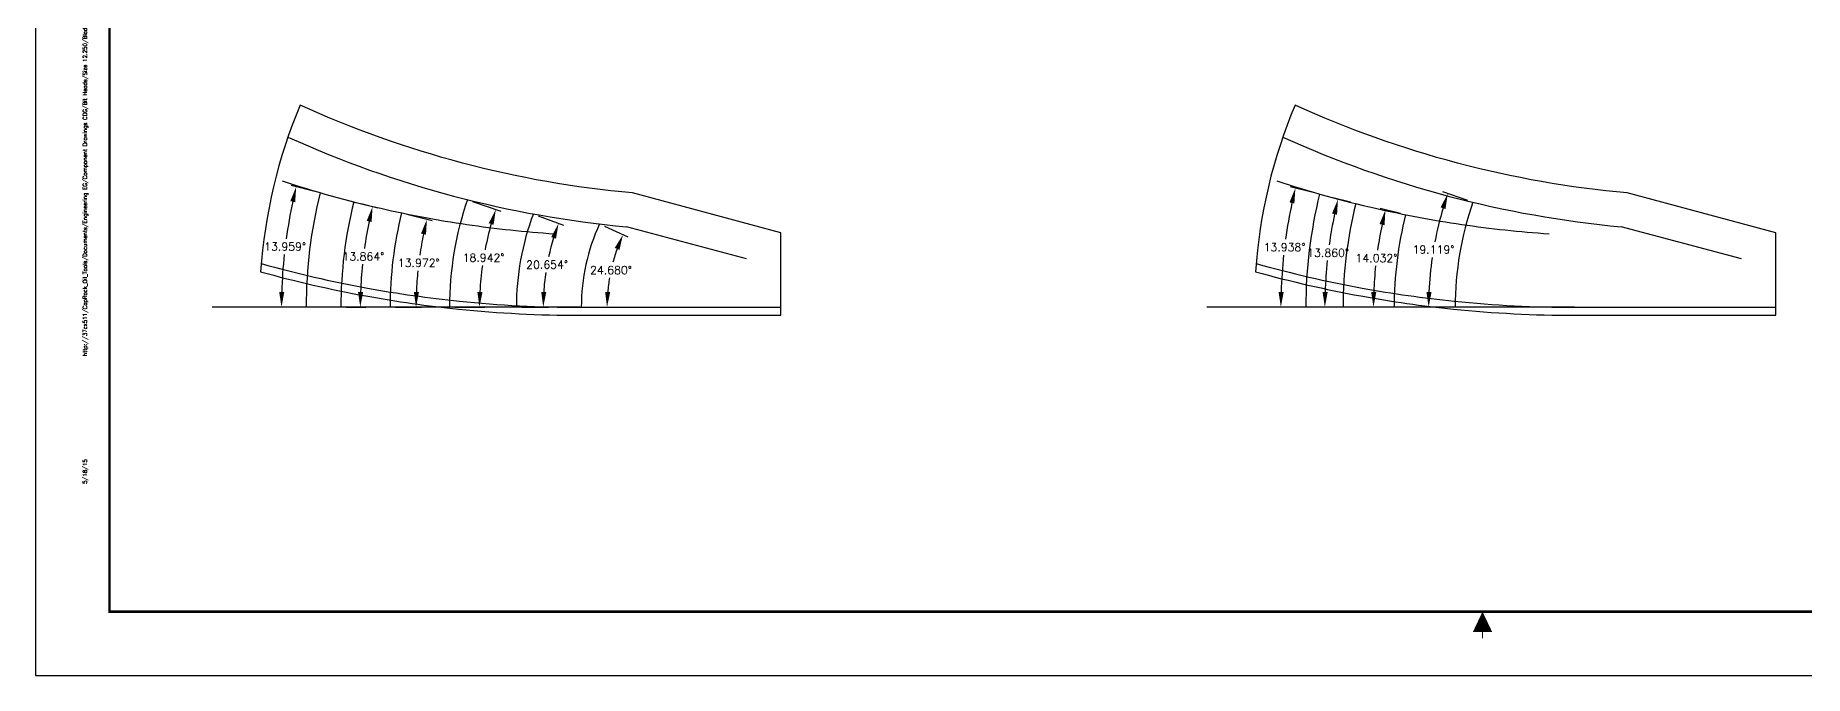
# Model space of a CAD drawing. Header units: inches. Extents: x -34 to 34, y 0 to 22.
# Drawn here: x -34 to -13.22, y 0 to 7.51 of the extents above; entities that cross this region are included whole.
import ezdxf
from ezdxf.enums import TextEntityAlignment as Align

# ---------------------------------------------------------------- set-up
doc = ezdxf.new("R2010")
doc.units = ezdxf.units.IN
doc.header["$MEASUREMENT"] = 0
doc.header["$PDMODE"] = 35
doc.layers.get('Defpoints').update_dxf_attribs({"color": 10})
doc.layers.add('Dims', color=4, linetype='Continuous')
doc.layers.add('Title Block', color=7, linetype='Continuous')
doc.styles.add('RomanD', font='romand.shx', dxfattribs={"width": 0.9})
doc.styles.add('RomanS', font='romans')
doc.dimstyles.new('Copy of Standard', dxfattribs={"dimtxt": 0.094, "dimasz": 0.18, "dimexe": 0.0625, "dimexo": 0.0625, "dimgap": 0.045, "dimtad": 0, "dimtih": 1, "dimtoh": 1, "dimdec": 4, "dimzin": 4, "dimdsep": 46, "dimtxsty": 'RomanS', "dimcen": 0.09, "dimadec": 3, "dimazin": 1, "dimtfac": 1, "dimtdec": 4, "dimtofl": 0, "dimtmove": 0, "dimatfit": 1, "dimfxl": 1, "dimtolj": 1, "dimtzin": 0, "dimarcsym": 0})

# ---------------------------------------------------------------- blocks, each defined once
blk = doc.blocks.new('COT_Dblock')
at = {"layer": 'Defpoints'}
blk.add_point((0.188, 0.188), dxfattribs=at)
at = {"layer": 'Title Block', "color": 8}
blk.add_lwpolyline([(0, 0), (34, 0), (34, 22), (0, 22)], close=True, dxfattribs=at)
at = {"layer": 'Title Block', "const_width": 0.03}
blk.add_lwpolyline([(33.13, 21.25), (0.87, 21.25), (0.87, 0.75), (33.13, 0.75)], close=True, dxfattribs=at)
at = {"layer": 'Title Block', "const_width": 0.015}
blk.add_lwpolyline([(17, 0.438), (17, 0.513)], dxfattribs=at)
at = {"layer": 'Title Block'}
blk.add_solid([(16.887, 0.513), (17.113, 0.513), (17, 0.75)], dxfattribs=at)
at = {"layer": 'Title Block', "color": 1, "style": 'RomanS', "flags": 8}
for tag, p in [('FNAME', (0.62, 3.75)), ('REVDATE', (0.62, 2.25)), ('USER', (0.62, 0.75))]:
    blk.add_attdef(tag, text='', height=0.047, rotation=90, dxfattribs=at).set_placement(p, align=Align.BOTTOM_LEFT)
at = {"layer": 'Title Block', "color": 3, "style": 'RomanS', "flags": 8}
blk.add_attdef('DRAWN', text='', height=0.11, dxfattribs=at).set_placement((28.7, 1.984), align=Align.MIDDLE_CENTER)
for tag, p in [('DDATE', (28.356, 1.672)), ('CHECK', (28.356, 1.406)), ('MATRL', (28.356, 1.149)), ('PDATE', (28.356, 0.883)), ('SCALE', (29.896, 0.855)), ('SHEET', (32.005, 0.855))]:
    blk.add_attdef(tag, text='', height=0.094, dxfattribs=at).set_placement(p, align=Align.MIDDLE_LEFT)
at = {"layer": 'Title Block', "color": 3, "style": 'RomanD', "width": 0.9, "flags": 8}
for tag, height, p in [('TITL1', 0.125, (31.337, 1.684)), ('TITL2', 0.094, (31.337, 1.514)), ('TITL3', 0.094, (31.337, 1.374))]:
    blk.add_attdef(tag, text='', height=height, dxfattribs=at).set_placement(p, align=Align.MIDDLE_CENTER)
at = {"layer": 'Title Block', "color": 3, "style": 'RomanS', "flags": 8}
for tag, p in [('FSCM#', (30.337, 1.121)), ('DWG#', (31.81, 1.121)), ('REV#', (32.97, 1.121))]:
    blk.add_attdef(tag, text='', height=0.094, dxfattribs=at).set_placement(p, align=Align.TOP_CENTER)
blk = doc.blocks.new('*D246')
at = {"layer": 'Defpoints', "color": 0, "transparency": 16777216}
for p in [(-27.373, 5.301), (-27.201, 4.901), (-27.587, 4.323), (-25.243, 4.323)]:
    blk.add_point(p, dxfattribs=at)
at = {"layer": 'Dims', "color": 0, "lineweight": -2, "transparency": 16777216}
for p, q in [((-27.316, 5.275), (-27.042, 5.149)), ((-27.524, 4.323), (-27.222, 4.323))]:
    blk.add_line(p, q, dxfattribs=at)
for start, end in [(160.3721, 165.003), (170.2901, 174.9478)]:
    blk.add_arc((-25.243, 4.323), 2.042, start, end, dxfattribs=at)
at = {"layer": 'Dims', "color": 0, "transparency": 16777216}
for points in [[(-27.194, 5.02), (-27.138, 4.997), (-27.098, 5.175)], [(-27.247, 4.501), (-27.307, 4.504), (-27.285, 4.323)]]:
    blk.add_solid(points, dxfattribs=at)
at = {"layer": 'Dims', "color": 0, "transparency": 16777216, "insert": (-27.238, 4.759), "char_height": 0.094, "attachment_point": 5, "style": 'RomanS'}
blk.add_mtext('\\A1;24.680°', dxfattribs=at)
blk = doc.blocks.new('*D247')
at = {"layer": 'Defpoints', "color": 0, "transparency": 16777216}
for p in [(-28.15, 5.418), (-27.954, 4.987), (-28.35, 4.323), (-25.243, 4.323)]:
    blk.add_point(p, dxfattribs=at)
at = {"layer": 'Dims', "color": 0, "lineweight": -2, "transparency": 16777216}
for p, q in [((-28.092, 5.396), (-27.796, 5.285)), ((-28.287, 4.323), (-27.971, 4.323))]:
    blk.add_line(p, q, dxfattribs=at)
for start, end in [(163.0421, 167.747), (171.5874, 176.304)]:
    blk.add_arc((-25.243, 4.323), 2.791, start, end, dxfattribs=at)
at = {"layer": 'Dims', "color": 0, "transparency": 16777216}
for points in [[(-27.941, 5.146), (-27.884, 5.127), (-27.854, 5.307)], [(-27.998, 4.502), (-28.058, 4.504), (-28.034, 4.323)]]:
    blk.add_solid(points, dxfattribs=at)
at = {"layer": 'Dims', "color": 0, "transparency": 16777216, "insert": (-27.989, 4.823), "char_height": 0.094, "attachment_point": 5, "style": 'RomanS'}
blk.add_mtext('\\A1;20.654°', dxfattribs=at)
blk = doc.blocks.new('*D248')
at = {"layer": 'Defpoints', "color": 0, "transparency": 16777216}
for p in [(-28.925, 5.586), (-28.697, 5.097), (-29.135, 4.323), (-25.243, 4.323)]:
    blk.add_point(p, dxfattribs=at)
at = {"layer": 'Dims', "color": 0, "lineweight": -2, "transparency": 16777216}
for p, q in [((-28.866, 5.566), (-28.532, 5.451)), ((-29.073, 4.323), (-28.72, 4.323))]:
    blk.add_line(p, q, dxfattribs=at)
for start, end in [(163.9717, 169.0158), (172.0355, 177.0862)]:
    blk.add_arc((-25.243, 4.323), 3.54, start, end, dxfattribs=at)
at = {"layer": 'Dims', "color": 0, "transparency": 16777216}
for points in [[(-28.674, 5.309), (-28.617, 5.291), (-28.591, 5.472)], [(-28.748, 4.502), (-28.808, 4.503), (-28.783, 4.323)]]:
    blk.add_solid(points, dxfattribs=at)
at = {"layer": 'Dims', "color": 0, "transparency": 16777216, "insert": (-28.735, 4.905), "char_height": 0.094, "attachment_point": 5, "style": 'RomanS'}
blk.add_mtext('\\A1;18.942°', dxfattribs=at)
blk = doc.blocks.new('*D249')
at = {"layer": 'Defpoints', "color": 0, "transparency": 16777216}
for p in [(-29.697, 5.431), (-29.471, 5.016), (-29.833, 4.323), (-25.243, 4.323)]:
    blk.add_point(p, dxfattribs=at)
at = {"layer": 'Dims', "color": 0, "lineweight": -2, "transparency": 16777216}
for p, q in [((-29.637, 5.416), (-29.34, 5.342)), ((-29.771, 4.323), (-29.465, 4.323))]:
    blk.add_line(p, q, dxfattribs=at)
for start, end in [(168.4353, 171.7728), (174.2519, 177.5928)]:
    blk.add_arc((-25.243, 4.323), 4.285, start, end, dxfattribs=at)
at = {"layer": 'Dims', "color": 0, "transparency": 16777216}
for points in [[(-29.47, 5.188), (-29.411, 5.175), (-29.401, 5.357)], [(-29.494, 4.502), (-29.554, 4.503), (-29.528, 4.323)]]:
    blk.add_solid(points, dxfattribs=at)
at = {"layer": 'Dims', "color": 0, "transparency": 16777216, "insert": (-29.496, 4.844), "char_height": 0.094, "attachment_point": 5, "style": 'RomanS'}
blk.add_mtext('\\A1;13.972°', dxfattribs=at)
blk = doc.blocks.new('*D250')
at = {"layer": 'Defpoints', "color": 0, "transparency": 16777216}
for p in [(-30.261, 5.561), (-30.119, 5.116), (-30.411, 4.323), (-25.243, 4.323)]:
    blk.add_point(p, dxfattribs=at)
at = {"layer": 'Dims', "color": 0, "lineweight": -2, "transparency": 16777216}
for p, q in [((-30.2, 5.546), (-29.978, 5.491)), ((-30.349, 4.323), (-30.12, 4.323))]:
    blk.add_line(p, q, dxfattribs=at)
for start, end in [(168.2242, 171.9919), (174.1419, 177.9121)]:
    blk.add_arc((-25.243, 4.323), 4.94, start, end, dxfattribs=at)
at = {"layer": 'Dims', "color": 0, "transparency": 16777216}
for points in [[(-30.108, 5.337), (-30.05, 5.324), (-30.039, 5.506)], [(-30.15, 4.502), (-30.21, 4.503), (-30.183, 4.323)]]:
    blk.add_solid(points, dxfattribs=at)
at = {"layer": 'Dims', "color": 0, "transparency": 16777216, "insert": (-30.147, 4.919), "char_height": 0.094, "attachment_point": 5, "style": 'RomanS'}
blk.add_mtext('\\A1;13.864°', dxfattribs=at)
blk = doc.blocks.new('*D251')
at = {"layer": 'Defpoints', "color": 0, "transparency": 16777216}
for p in [(-30.655, 5.668), (-31.032, 5.271), (-30.82, 4.323), (-25.243, 4.323)]:
    blk.add_point(p, dxfattribs=at)
at = {"layer": 'Dims', "color": 0, "lineweight": -2, "transparency": 16777216}
for p, q in [((-30.716, 5.683), (-30.997, 5.753)), ((-30.882, 4.323), (-31.172, 4.323))]:
    blk.add_line(p, q, dxfattribs=at)
for start, end in [(167.7994, 172.1145), (173.925, 178.2419)]:
    blk.add_arc((-25.243, 4.323), 5.866, start, end, dxfattribs=at)
at = {"layer": 'Dims', "color": 0, "transparency": 16777216}
for points in [[(-31.006, 5.569), (-30.948, 5.556), (-30.936, 5.738)], [(-31.076, 4.502), (-31.136, 4.503), (-31.109, 4.323)]]:
    blk.add_solid(points, dxfattribs=at)
at = {"layer": 'Dims', "color": 0, "transparency": 16777216, "insert": (-31.066, 5.035), "char_height": 0.094, "attachment_point": 5, "style": 'RomanS'}
blk.add_mtext('\\A1;13.959°', dxfattribs=at)
blk = doc.blocks.new('*D252')
at = {"layer": 'Defpoints', "color": 0, "transparency": 16777216}
for p in [(-18.914, 5.652), (-19.293, 5.261), (-19.076, 4.323), (-13.556, 4.323)]:
    blk.add_point(p, dxfattribs=at)
at = {"layer": 'Dims', "color": 0, "lineweight": -2, "transparency": 16777216}
for p, q in [((-18.974, 5.667), (-19.259, 5.738)), ((-19.139, 4.323), (-19.432, 4.323))]:
    blk.add_line(p, q, dxfattribs=at)
for start, end in [(167.8357, 172.1163), (173.9434, 178.2258)]:
    blk.add_arc((-13.556, 4.323), 5.813, start, end, dxfattribs=at)
at = {"layer": 'Dims', "color": 0, "transparency": 16777216}
for points in [[(-19.268, 5.554), (-19.21, 5.541), (-19.198, 5.723)], [(-19.336, 4.502), (-19.396, 4.503), (-19.369, 4.323)]]:
    blk.add_solid(points, dxfattribs=at)
at = {"layer": 'Dims', "color": 0, "transparency": 16777216, "insert": (-19.326, 5.028), "char_height": 0.094, "attachment_point": 5, "style": 'RomanS'}
blk.add_mtext('\\A1;13.938°', dxfattribs=at)
blk = doc.blocks.new('*D253')
at = {"layer": 'Defpoints', "color": 0, "transparency": 16777216}
for p in [(-18.49, 5.54), (-18.784, 5.173), (-18.638, 4.323), (-13.556, 4.323)]:
    blk.add_point(p, dxfattribs=at)
at = {"layer": 'Dims', "color": 0, "lineweight": -2, "transparency": 16777216}
for p, q in [((-18.551, 5.555), (-18.759, 5.606)), ((-18.701, 4.323), (-18.915, 4.323))]:
    blk.add_line(p, q, dxfattribs=at)
for start, end in [(168.0874, 172.0663), (174.0716, 178.0526)]:
    blk.add_arc((-13.556, 4.323), 5.296, start, end, dxfattribs=at)
at = {"layer": 'Dims', "color": 0, "transparency": 16777216}
for points in [[(-18.768, 5.423), (-18.709, 5.409), (-18.698, 5.591)], [(-18.819, 4.502), (-18.879, 4.503), (-18.852, 4.323)]]:
    blk.add_solid(points, dxfattribs=at)
at = {"layer": 'Dims', "color": 0, "transparency": 16777216, "insert": (-18.814, 4.962), "char_height": 0.094, "attachment_point": 5, "style": 'RomanS'}
blk.add_mtext('\\A1;13.860°', dxfattribs=at)
blk = doc.blocks.new('*D254')
at = {"layer": 'Defpoints', "color": 0, "transparency": 16777216}
for p in [(-17.904, 5.409), (-18.218, 5.091), (-18.038, 4.323), (-13.556, 4.323)]:
    blk.add_point(p, dxfattribs=at)
at = {"layer": 'Dims', "color": 0, "lineweight": -2, "transparency": 16777216}
for p, q in [((-17.965, 5.424), (-18.201, 5.483)), ((-18.101, 4.323), (-18.344, 4.323))]:
    blk.add_line(p, q, dxfattribs=at)
for start, end in [(168.151, 171.8587), (174.1068, 177.8172)]:
    blk.add_arc((-13.556, 4.323), 4.725, start, end, dxfattribs=at)
at = {"layer": 'Dims', "color": 0, "transparency": 16777216}
for points in [[(-18.21, 5.3), (-18.151, 5.286), (-18.14, 5.468)], [(-18.248, 4.502), (-18.308, 4.503), (-18.281, 4.323)]]:
    blk.add_solid(points, dxfattribs=at)
at = {"layer": 'Dims', "color": 0, "transparency": 16777216, "insert": (-18.246, 4.9), "char_height": 0.094, "attachment_point": 5, "style": 'RomanS'}
blk.add_mtext('\\A1;14.032°', dxfattribs=at)
blk = doc.blocks.new('*D255')
at = {"layer": 'Defpoints', "color": 0, "transparency": 16777216}
for p in [(-17.113, 5.556), (-17.532, 5.222), (-17.321, 4.323), (-13.556, 4.323)]:
    blk.add_point(p, dxfattribs=at)
at = {"layer": 'Dims', "color": 0, "lineweight": -2, "transparency": 16777216}
for p, q in [((-17.172, 5.576), (-17.467, 5.678)), ((-17.383, 4.323), (-17.695, 4.323))]:
    blk.add_line(p, q, dxfattribs=at)
for start, end in [(163.4112, 169.1267), (171.7494, 177.47)]:
    blk.add_arc((-13.556, 4.323), 4.077, start, end, dxfattribs=at)
at = {"layer": 'Dims', "color": 0, "transparency": 16777216}
for points in [[(-17.492, 5.496), (-17.435, 5.477), (-17.408, 5.658)], [(-17.599, 4.502), (-17.659, 4.503), (-17.633, 4.323)]]:
    blk.add_solid(points, dxfattribs=at)
at = {"layer": 'Dims', "color": 0, "transparency": 16777216, "insert": (-17.576, 5), "char_height": 0.094, "attachment_point": 5, "style": 'RomanS'}
blk.add_mtext('\\A1;19.119°', dxfattribs=at)

msp = doc.modelspace()

# ---------------------------------------------------------------- linework, layer by layer
at = {"color": 1, "linetype": 'Continuous'}
for p, q in [((-25.64439, 4.88955), (-27.05681, 5.26801)), ((-13.95768, 4.88955), (-15.37009, 5.26801)), ((-27.60539, 4.32264), (-31.92424, 4.32264)), ((-15.91868, 4.32264), (-20.23752, 4.32264))]:
    msp.add_line(p, q, dxfattribs=at)
at = {"color": 7, "linetype": 'Continuous'}
for points in [[(-31.35366, 4.73998, 0.02267272), (-30.11683, 4.45599, 0.01963887), (-29.0284, 4.30139, 0.02546021), (-27.60539, 4.22889), (-25.24289, 4.22889), (-25.24289, 5.19764), (-26.98612, 5.66473, -0.08470989), (-30.88913, 6.6966, -0.08470989)], [(-19.66694, 4.73998, 0.02267272), (-18.43011, 4.45599, 0.01963887), (-17.34168, 4.30139, 0.02546021), (-15.91868, 4.22889), (-13.55618, 4.22889), (-13.55618, 5.19764), (-15.2994, 5.66473, -0.08470989), (-19.20241, 6.6966, -0.08470989)]]:
    msp.add_lwpolyline(points, format="xyb", dxfattribs=at)
at = {"color": 1, "linetype": 'Continuous'}
for points in [[(-31.10267, 5.80545, 0.0230059), (-29.942, 5.48422, 0.01963887), (-28.93131, 5.29537, 0.01971906), (-27.90472, 5.18612, 0.01971906)], [(-19.41595, 5.80545, 0.0230059), (-18.25529, 5.48422, 0.01963887), (-17.24459, 5.29537, 0.01971906), (-16.218, 5.18612, 0.01971906)], [(-31.3464, 4.83528, 0.0230059), (-30.10001, 4.54822, 0.01963887), (-29.01887, 4.39466, 0.02546021), (-27.60539, 4.32264), (-25.24289, 4.32264)], [(-19.65969, 4.83528, 0.0230059), (-18.41329, 4.54822, 0.01963887), (-17.33215, 4.39466, 0.02546021), (-15.91868, 4.32264), (-13.55618, 4.32264)]]:
    msp.add_lwpolyline(points, format="xyb", dxfattribs=at)
for centre in [(-25.24289, 4.32264), (-13.55618, 4.32264)]:
    msp.add_arc(centre, 6.125, 157.195623, 176.092939)
for centre in [(-25.91417, 17.61676), (-14.22745, 17.61676)]:
    msp.add_arc(centre, 12.4015, 245.62289, 264.713442, dxfattribs=at)
at = {"layer": 'Dims'}
for centre, radius, start in [((-25.24289, 4.32264), 5.57668, 166.041248), ((-13.55618, 4.32264), 5.51994, 166.061536), ((-25.24289, 4.32264), 5.16855, 166.136328), ((-25.24289, 4.32264), 4.59041, 166.028081), ((-25.24289, 4.32264), 3.89259, 161.057978), ((-25.24289, 4.32264), 3.10679, 159.346099), ((-13.55618, 4.32264), 5.08183, 166.140015), ((-13.55618, 4.32264), 4.48187, 165.96821), ((-13.55618, 4.32264), 3.7647, 160.881181), ((-25.24289, 4.32264), 2.34386, 155.31986)]:
    msp.add_arc(centre, radius, start, 180, dxfattribs=at)

# ---------------------------------------------------------------- block references
at = {"layer": 'Title Block'}
ref = msp.add_blockref('COT_Dblock', (-34, 0), dxfattribs=at)
ref.add_attrib('REVDATE', '5/18/15', dxfattribs={"color": 1, "height": 0.047, "rotation": 90, "style": 'RomanS', "flags": 8}).set_placement((-33.38, 2.25), align=Align.BOTTOM_LEFT)
ref.add_attrib('FNAME', 'http://37cx511/CapRock_Oil_Tools/Documents/Engineering EG/Component Drawings CDG/Bit Heads/Size 12.250/Blade 6/CDG-38601r1.dwg', dxfattribs={"color": 1, "height": 0.047, "rotation": 90, "style": 'RomanS', "flags": 8}).set_placement((-33.38, 3.75), align=Align.BOTTOM_LEFT)

# ---------------------------------------------------------------- dimensions: what is measured, and where the dimension line sits
at = {"layer": 'Dims'}
for base, center, p1, p2, picture, middle in [((-31.03204, 5.27125), (-25.24289, 4.32264), (-30.65489, 5.66786), (-30.81958, 4.32264), '*D251', (-31.06577, 5.03547)), ((-19.293, 5.26129), (-13.55618, 4.32264), (-18.91359, 5.65228), (-19.07612, 4.32264), '*D252', (-19.32633, 5.02798)), ((-17.53239, 5.22206), (-13.55618, 4.32264), (-17.11322, 5.55568), (-17.32088, 4.32264), '*D255', (-17.57624, 4.99965)), ((-30.11867, 5.11605), (-25.24289, 4.32264), (-30.26088, 5.56109), (-30.41145, 4.32264), '*D250', (-30.1467, 4.91883)), ((-29.47107, 5.01613), (-25.24289, 4.32264), (-29.6975, 5.43097), (-29.83331, 4.32264), '*D249', (-29.49575, 4.84376)), ((-28.69714, 5.09652), (-25.24289, 4.32264), (-28.92469, 5.58621), (-29.13548, 4.32264), '*D248', (-28.73452, 4.90512)), ((-27.95359, 4.9869), (-25.24289, 4.32264), (-28.15, 5.41847), (-28.34968, 4.32264), '*D247', (-27.98858, 4.82295)), ((-18.7836, 5.17304), (-13.55618, 4.32264), (-18.49005, 5.53999), (-18.63801, 4.32264), '*D253', (-18.81363, 4.96165)), ((-18.21849, 5.09067), (-13.55618, 4.32264), (-17.90431, 5.40931), (-18.03804, 4.32264), '*D254', (-18.24595, 4.89979)), ((-27.20126, 4.901), (-25.24289, 4.32264), (-27.37265, 5.30132), (-27.58675, 4.32264), '*D246', (-27.2377, 4.75903))]:
    dim = msp.add_angular_dim_3p(base=base, center=center, p1=p1, p2=p2, dimstyle='Copy of Standard', dxfattribs=at)
    dim.commit()
    dim.dimension.update_dxf_attribs({"geometry": picture, "text_midpoint": middle})

doc.saveas('drawing.dxf')
